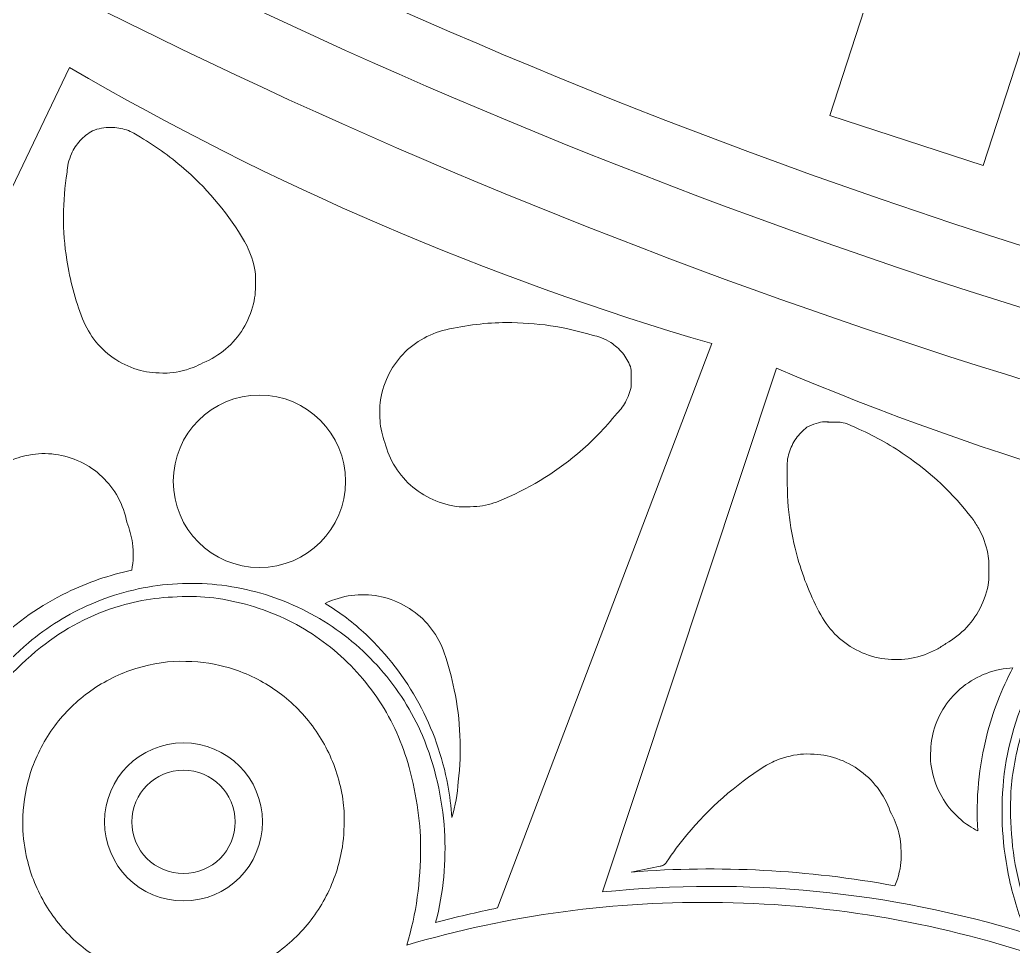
# Model space of a CAD drawing. Header units: millimetres. Extents: x -216 to 235, y -247 to 205.
# Drawn here: x -42.89 to -24.3, y -139.66 to -122.32 of the extents above; entities that cross this region are included whole.
import ezdxf

# ---------------------------------------------------------------- set-up
doc = ezdxf.new("R2010")
doc.units = ezdxf.units.MM
doc.header["$MEASUREMENT"] = 0
doc.layers.add('Camada 1', color=7, linetype='Continuous')

msp = doc.modelspace()

# ---------------------------------------------------------------- linework, layer by layer
at = {"layer": 'Camada 1', "color": 240, "lineweight": 18}
msp.add_open_spline([(40.386, -243.7514), (52.549, -242.0562), (64.5321, -239.369), (76.2543, -235.708), (76.2543, -235.708), (98.8911, -228.6351), (120.1427, -218.1082), (139.486, -204.3864), (139.486, -204.3864), (164.4969, -186.644), (185.4274, -164.233), (201.4217, -138.0695), (201.4217, -138.0695), (213.7717, -117.7741), (222.7947, -95.7966), (228.2686, -72.6782), (228.2686, -72.6782), (232.7664, -53.682), (234.7784, -34.2646), (234.2711, -14.7498), (234.2711, -14.7498), (233.6078, 8.9614), (229.2434, 32.277), (221.2854, 54.6227), (221.2854, 54.6227), (213.3274, 76.9685), (201.9717, 97.7943), (187.498, 116.5872), (187.498, 116.5872), (182.1139, 123.578), (176.3293, 130.2413), (170.1642, 136.5541), (170.1642, 136.5541), (153.5928, 153.4769), (134.5781, 167.599), (113.5883, 178.5727), (113.5883, 178.5727), (92.5985, 189.5464), (70.1505, 197.1015), (46.7969, 201.0519), (46.7969, 201.0519), (39.0919, 202.3552), (31.3295, 203.2562), (23.5308, 203.7524), (23.5308, 203.7524), (0.054, 205.2792), (-23.3725, 203.1146), (-46.1721, 197.3119), (-46.1721, 197.3119), (-57.2082, 194.503), (-67.9982, 190.8615), (-78.4793, 186.4083), (-78.4793, 186.4083), (-100.2525, 177.1917), (-120.3159, 164.6826), (-138.1754, 149.1888), (-138.1754, 149.1888), (-156.0349, 133.6951), (-171.2507, 115.5983), (-183.4483, 95.344), (-183.4483, 95.344), (-190.4371, 83.7389), (-196.3515, 71.5511), (-201.1434, 58.8799), (-201.1434, 58.8799), (-210.746, 33.3304), (-215.639, 6.4782), (-215.6655, -20.8162), (-215.6655, -20.8162), (-215.6885, -44.4186), (-212.0189, -67.7341), (-204.7472, -90.1884), (-204.7472, -90.1884), (-197.4754, -112.6427), (-186.7806, -133.683), (-172.926, -152.7913), (-172.926, -152.7913), (-167.4686, -160.3181), (-161.5547, -167.4917), (-155.2071, -174.2846)], degree=3, knots=[0, 0, 0, 0, 0.047619, 0.047619, 0.047619, 0.047619, 0.0952381, 0.0952381, 0.0952381, 0.0952381, 0.1428571, 0.1428571, 0.1428571, 0.1428571, 0.1904762, 0.1904762, 0.1904762, 0.1904762, 0.2380952, 0.2380952, 0.2380952, 0.2380952, 0.2857143, 0.2857143, 0.2857143, 0.2857143, 0.3333333, 0.3333333, 0.3333333, 0.3333333, 0.3809524, 0.3809524, 0.3809524, 0.3809524, 0.4285714, 0.4285714, 0.4285714, 0.4285714, 0.4761905, 0.4761905, 0.4761905, 0.4761905, 0.5238095, 0.5238095, 0.5238095, 0.5238095, 0.5714286, 0.5714286, 0.5714286, 0.5714286, 0.6190476, 0.6190476, 0.6190476, 0.6190476, 0.6666667, 0.6666667, 0.6666667, 0.6666667, 0.7142857, 0.7142857, 0.7142857, 0.7142857, 0.7619048, 0.7619048, 0.7619048, 0.7619048, 0.8095238, 0.8095238, 0.8095238, 0.8095238, 0.8571429, 0.8571429, 0.8571429, 0.8571429, 0.9047619, 0.9047619, 0.9047619, 0.9047619, 1, 1, 1, 1], dxfattribs=at)
at = {"layer": 'Camada 1', "color": 250, "lineweight": 18}
for points, knots in [([(169.4556, 135.5004), (152.9965, 152.348), (134.1044, 166.4135), (113.2447, 177.3504), (113.2447, 177.3504), (92.385, 188.2873), (70.0712, 195.8264), (46.8527, 199.782), (46.8527, 199.782), (39.1901, 201.0875), (31.4701, 201.9926), (23.7134, 202.4951), (23.7134, 202.4951), (0.3708, 204.0413), (-22.9262, 201.9169), (-45.6041, 196.1741), (-45.6041, 196.1741), (-56.5864, 193.3931), (-67.3248, 189.7829), (-77.7567, 185.3645), (-77.7567, 185.3645), (-99.4202, 176.2238), (-119.3871, 163.8067), (-137.1658, 148.419), (-137.1658, 148.419), (-154.9444, 133.0313), (-170.097, 115.0518), (-182.2504, 94.9233), (-182.2504, 94.9233), (-189.2131, 83.3915), (-195.1084, 71.2792), (-199.8881, 58.6848), (-199.8881, 58.6848), (-209.4979, 33.2044), (-214.3954, 6.4161), (-214.4225, -20.8161), (-214.4225, -20.8161), (-214.4225, -44.3152), (-210.6959, -67.68), (-203.3914, -90.0987), (-203.3914, -90.0987), (-196.087, -112.5174), (-185.3655, -133.5174), (-171.4908, -152.5816), (-171.4908, -152.5816), (-166.2338, -159.8049), (-160.555, -166.7015), (-154.4747, -173.2469), (-154.4747, -173.2469), (-138.5335, -190.4321), (-120.1002, -204.912), (-99.6287, -216.33), (-99.6287, -216.33), (-77.9909, -228.3986), (-54.6567, -236.727), (-30.2673, -241.0865), (-30.2673, -241.0865), (-7.2069, -245.2627), (16.2229, -245.78), (39.4452, -242.6257)], [0, 0, 0, 0, 0.0625, 0.0625, 0.0625, 0.0625, 0.125, 0.125, 0.125, 0.125, 0.1875, 0.1875, 0.1875, 0.1875, 0.25, 0.25, 0.25, 0.25, 0.3125, 0.3125, 0.3125, 0.3125, 0.375, 0.375, 0.375, 0.375, 0.4375, 0.4375, 0.4375, 0.4375, 0.5, 0.5, 0.5, 0.5, 0.5625, 0.5625, 0.5625, 0.5625, 0.625, 0.625, 0.625, 0.625, 0.6875, 0.6875, 0.6875, 0.6875, 0.75, 0.75, 0.75, 0.75, 0.8125, 0.8125, 0.8125, 0.8125, 0.875, 0.875, 0.875, 0.875, 1, 1, 1, 1]), ([(49.4541, -125.3955), (60.472, -121.1671), (70.6927, -115.2673), (79.8646, -107.8413), (79.8646, -107.8413), (85.689, -103.1255), (91.0136, -97.8519), (95.7851, -92.0731), (95.7851, -92.0731), (103.2848, -82.9623), (109.267, -72.7905), (113.5843, -61.8081), (113.5843, -61.8081), (117.9017, -50.8257), (120.4478, -39.3031), (121.1601, -27.5241), (121.1601, -27.5241), (121.4113, -23.3698), (121.4312, -19.208), (121.2199, -15.0515), (121.2199, -15.0515), (120.6032, -3.2663), (118.1505, 8.2773), (113.9221, 19.2951), (113.9221, 19.2951), (109.6938, 30.313), (103.794, 40.5337), (96.3679, 49.7056), (96.3679, 49.7056), (91.6522, 55.53), (86.3786, 60.8546), (80.5997, 65.626), (80.5997, 65.626), (71.489, 73.1258), (61.3171, 79.108), (50.3347, 83.4253), (50.3347, 83.4253), (39.3523, 87.7427), (27.8297, 90.2888), (16.0507, 91.0011), (16.0507, 91.0011), (11.8964, 91.2523), (7.7346, 91.2722), (3.5781, 91.0609), (3.5781, 91.0609), (-8.2141, 90.4406), (-19.7642, 87.9833), (-30.7876, 83.7494), (-30.7876, 83.7494), (-41.8111, 79.5155), (-52.0365, 73.6092), (-61.2121, 66.1761), (-61.2121, 66.1761), (-67.023, 61.4687), (-72.3364, 56.2061), (-77.0994, 50.4407), (-77.0994, 50.4407), (-84.5989, 41.3311), (-90.5811, 31.1604), (-94.8985, 20.1791), (-94.8985, 20.1791), (-100.0477, 7.0823), (-102.68, -6.7709), (-102.68, -20.8161), (-102.68, -20.8161), (-102.68, -32.611), (-100.8524, -44.2066), (-97.2225, -55.3999), (-97.2225, -55.3999), (-93.5926, -66.5932), (-88.2563, -77.0808), (-81.3451, -86.6046), (-81.3451, -86.6046), (-75.2319, -95.0287), (-68.0099, -102.5241), (-59.8186, -108.9461)], [0, 0, 0, 0, 0.05, 0.05, 0.05, 0.05, 0.1, 0.1, 0.1, 0.1, 0.15, 0.15, 0.15, 0.15, 0.2, 0.2, 0.2, 0.2, 0.25, 0.25, 0.25, 0.25, 0.3, 0.3, 0.3, 0.3, 0.35, 0.35, 0.35, 0.35, 0.4, 0.4, 0.4, 0.4, 0.45, 0.45, 0.45, 0.45, 0.5, 0.5, 0.5, 0.5, 0.55, 0.55, 0.55, 0.55, 0.6, 0.6, 0.6, 0.6, 0.65, 0.65, 0.65, 0.65, 0.7, 0.7, 0.7, 0.7, 0.75, 0.75, 0.75, 0.75, 0.8, 0.8, 0.8, 0.8, 0.85, 0.85, 0.85, 0.85, 0.9, 0.9, 0.9, 0.9, 1, 1, 1, 1]), ([(49.0477, -124.3667), (59.9537, -120.183), (70.0709, -114.3447), (79.1503, -106.9955), (79.1503, -106.9955), (84.9236, -102.3224), (90.2009, -97.0957), (94.9292, -91.3676), (94.9292, -91.3676), (102.3538, -82.3501), (108.2765, -72.2821), (112.5512, -61.4116), (112.5512, -61.4116), (116.8258, -50.5411), (119.3474, -39.1358), (120.0537, -27.4764), (120.0537, -27.4764), (120.3605, -22.4129), (120.3202, -17.3403), (119.9331, -12.2824), (119.9331, -12.2824), (119.0259, -0.6353), (116.3078, 10.7267), (111.8458, 21.5235), (111.8458, 21.5235), (107.3837, 32.3203), (101.2876, 42.2862), (93.7076, 51.1758), (93.7076, 51.1758), (89.5053, 56.1041), (84.8891, 60.6472), (79.8942, 64.7702), (79.8942, 64.7702), (70.8767, 72.1949), (60.8088, 78.1174), (49.9383, 82.3922), (49.9383, 82.3922), (39.0678, 86.6669), (27.6624, 89.1884), (16.003, 89.8947), (16.003, 89.8947), (10.9396, 90.2015), (5.867, 90.1612), (0.809, 89.7741), (0.809, 89.7741), (-10.8488, 88.8613), (-22.2204, 86.1361), (-33.0257, 81.6654), (-33.0257, 81.6654), (-43.831, 77.1948), (-53.8039, 71.0889), (-62.6989, 63.4981), (-62.6989, 63.4981), (-67.6074, 59.3092), (-72.1336, 54.71), (-76.2435, 49.7352), (-76.2435, 49.7352), (-83.6688, 40.7158), (-89.5917, 30.6458), (-93.8664, 19.7733), (-93.8664, 19.7733), (-98.9646, 6.8061), (-101.5708, -6.91), (-101.5708, -20.8161), (-101.5708, -20.8161), (-101.5708, -32.4943), (-99.7614, -43.975), (-96.1674, -55.0575), (-96.1674, -55.0575), (-92.5734, -66.14), (-87.29, -76.5238), (-80.4472, -85.9532), (-80.4472, -85.9532), (-74.3945, -94.294), (-67.244, -101.7152), (-59.1338, -108.0735)], [0, 0, 0, 0, 0.05, 0.05, 0.05, 0.05, 0.1, 0.1, 0.1, 0.1, 0.15, 0.15, 0.15, 0.15, 0.2, 0.2, 0.2, 0.2, 0.25, 0.25, 0.25, 0.25, 0.3, 0.3, 0.3, 0.3, 0.35, 0.35, 0.35, 0.35, 0.4, 0.4, 0.4, 0.4, 0.45, 0.45, 0.45, 0.45, 0.5, 0.5, 0.5, 0.5, 0.55, 0.55, 0.55, 0.55, 0.6, 0.6, 0.6, 0.6, 0.65, 0.65, 0.65, 0.65, 0.7, 0.7, 0.7, 0.7, 0.75, 0.75, 0.75, 0.75, 0.8, 0.8, 0.8, 0.8, 0.85, 0.85, 0.85, 0.85, 0.9, 0.9, 0.9, 0.9, 1, 1, 1, 1]), ([(-53.7581, -114.8906), (-43.9247, -121.5042), (-33.1778, -126.4982), (-21.7821, -129.7495), (-21.7821, -129.7495), (-17.9227, -130.8506), (-14.0101, -131.7442), (-10.0553, -132.4277), (-10.0553, -132.4277), (-10.4894, -132.4277), (-11.0472, -132.5429), (-11.5174, -132.7152), (-11.5174, -132.7152), (-11.9877, -132.8874), (-12.4252, -133.1312), (-12.8192, -133.4404), (-12.8192, -133.4404), (-13.2373, -133.7685), (-13.5952, -134.1614), (-13.883, -134.6082), (-13.883, -134.6082), (-14.5478, -135.6735), (-15.0296, -136.833), (-15.3155, -138.0557), (-15.3155, -138.0557), (-15.6941, -139.6741), (-15.8676, -141.2601), (-15.8676, -142.9878), (-15.8676, -142.9878), (-15.9255, -141.2546), (-16.145, -139.5343), (-16.5242, -137.8421), (-16.5242, -137.8421), (-16.7898, -136.6986), (-17.232, -135.6112), (-17.8399, -134.607), (-17.8399, -134.607), (-18.0369, -134.252), (-18.2871, -133.9323), (-18.5842, -133.6556), (-18.5842, -133.6556), (-18.8659, -133.3932), (-19.1836, -133.1756), (-19.53, -133.0075), (-19.53, -133.0075), (-19.7998, -132.8758), (-20.0869, -132.788), (-20.3842, -132.7462), (-20.3842, -132.7462), (-20.6815, -132.7044), (-20.9817, -132.7096), (-21.2773, -132.7616), (-21.2773, -132.7616), (-21.573, -132.8138), (-21.8569, -132.9115), (-22.122, -133.0524), (-22.122, -133.0524), (-22.2659, -133.1289), (-22.4027, -133.2173), (-22.5314, -133.3172), (-22.5314, -133.3172), (-22.927, -133.6328), (-23.2683, -134.0064), (-23.547, -134.4288), (-23.547, -134.4288), (-23.8257, -134.8513), (-24.0348, -135.3121), (-24.1693, -135.7999), (-24.1693, -135.7999), (-24.2669, -136.1539), (-24.3384, -136.586), (-24.3384, -136.8834), (-24.3384, -136.8834), (-24.3633, -137.4947), (-24.2922, -138.1022), (-24.127, -138.6912), (-24.127, -138.6912), (-24.0068, -139.1197), (-23.8384, -139.5316), (-23.6241, -139.9216), (-23.6241, -139.9216), (-25.5958, -139.2435), (-27.6493, -138.8822), (-29.734, -138.8466), (-29.734, -138.8466), (-31.7383, -138.8124), (-33.7249, -139.0802), (-35.6486, -139.6439), (-35.6486, -139.6439), (-35.4656, -139.0447), (-35.3898, -138.4746), (-35.3898, -137.7978), (-35.3898, -137.7978), (-35.3898, -137.307), (-35.48, -136.7368), (-35.6303, -136.2248), (-35.6303, -136.2248), (-35.7589, -135.7877), (-35.9543, -135.3761), (-36.2117, -135.0001), (-36.2117, -135.0001), (-36.469, -134.6242), (-36.7821, -134.2931), (-37.143, -134.0151), (-37.143, -134.0151), (-37.504, -133.737), (-37.904, -133.5189), (-38.3332, -133.366), (-38.3332, -133.366), (-38.7624, -133.2131), (-39.2575, -133.1165), (-39.6656, -133.1165), (-39.6656, -133.1165), (-40.1817, -133.1165), (-40.5729, -133.1624), (-41.01, -133.291), (-41.01, -133.291), (-41.5567, -133.4518), (-42.0616, -133.7161), (-42.5054, -134.0736), (-42.5054, -134.0736), (-42.9959, -134.4687), (-43.4185, -134.9358), (-43.7629, -135.4632), (-43.7629, -135.4632), (-44.1353, -136.0335), (-44.4059, -136.6584), (-44.5672, -137.3202), (-44.5672, -137.3202), (-56.8094, -131.6614), (-68.0157, -124.1573), (-77.9102, -114.9924), (-77.9102, -114.9924), (-87.8046, -105.8276), (-96.1435, -95.2278), (-102.7216, -83.4539), (-102.7216, -83.4539), (-107.5592, -74.7952), (-111.3646, -65.6358), (-114.0868, -56.0982), (-114.0868, -56.0982), (-115.2081, -52.1698), (-116.1397, -48.1922), (-116.8797, -44.1745), (-116.8797, -44.1745), (-116.1713, -44.8078), (-115.3724, -45.3225), (-114.5029, -45.7059), (-114.5029, -45.7059), (-113.6334, -46.0893), (-112.7146, -46.3319), (-111.7692, -46.4279), (-111.7692, -46.4279), (-110.8237, -46.5238), (-109.8749, -46.4707), (-108.9462, -46.2697), (-108.9462, -46.2697), (-108.0173, -46.0688), (-107.1314, -45.7251), (-106.3101, -45.247), (-106.3101, -45.247), (-105.4889, -44.7689), (-104.7525, -44.1682), (-104.1192, -43.4597), (-104.1192, -43.4597), (-103.4859, -42.7512), (-102.9712, -41.9524), (-102.5878, -41.0829), (-102.5878, -41.0829), (-102.4658, -40.8062), (-102.3578, -40.5238), (-102.2642, -40.2364), (-102.2642, -40.2364), (-100.2211, -51.972), (-96.3672, -63.2436), (-90.7976, -73.7735), (-90.7976, -73.7735), (-85.2279, -84.3035), (-78.0796, -93.8325), (-69.5287, -102.1259), (-69.5287, -102.1259), (-64.6609, -106.8471), (-59.3899, -111.1134), (-53.7581, -114.8906)], [0, 0, 0, 0, 0.0212766, 0.0212766, 0.0212766, 0.0212766, 0.0425532, 0.0425532, 0.0425532, 0.0425532, 0.0638298, 0.0638298, 0.0638298, 0.0638298, 0.0851064, 0.0851064, 0.0851064, 0.0851064, 0.106383, 0.106383, 0.106383, 0.106383, 0.1276596, 0.1276596, 0.1276596, 0.1276596, 0.1489362, 0.1489362, 0.1489362, 0.1489362, 0.1702128, 0.1702128, 0.1702128, 0.1702128, 0.1914894, 0.1914894, 0.1914894, 0.1914894, 0.212766, 0.212766, 0.212766, 0.212766, 0.2340426, 0.2340426, 0.2340426, 0.2340426, 0.2553191, 0.2553191, 0.2553191, 0.2553191, 0.2765957, 0.2765957, 0.2765957, 0.2765957, 0.2978723, 0.2978723, 0.2978723, 0.2978723, 0.3191489, 0.3191489, 0.3191489, 0.3191489, 0.3404255, 0.3404255, 0.3404255, 0.3404255, 0.3617021, 0.3617021, 0.3617021, 0.3617021, 0.3829787, 0.3829787, 0.3829787, 0.3829787, 0.4042553, 0.4042553, 0.4042553, 0.4042553, 0.4255319, 0.4255319, 0.4255319, 0.4255319, 0.4468085, 0.4468085, 0.4468085, 0.4468085, 0.4680851, 0.4680851, 0.4680851, 0.4680851, 0.4893617, 0.4893617, 0.4893617, 0.4893617, 0.5106383, 0.5106383, 0.5106383, 0.5106383, 0.5319149, 0.5319149, 0.5319149, 0.5319149, 0.5531915, 0.5531915, 0.5531915, 0.5531915, 0.5744681, 0.5744681, 0.5744681, 0.5744681, 0.5957447, 0.5957447, 0.5957447, 0.5957447, 0.6170213, 0.6170213, 0.6170213, 0.6170213, 0.6382979, 0.6382979, 0.6382979, 0.6382979, 0.6595745, 0.6595745, 0.6595745, 0.6595745, 0.6808511, 0.6808511, 0.6808511, 0.6808511, 0.7021277, 0.7021277, 0.7021277, 0.7021277, 0.7234043, 0.7234043, 0.7234043, 0.7234043, 0.7446809, 0.7446809, 0.7446809, 0.7446809, 0.7659574, 0.7659574, 0.7659574, 0.7659574, 0.787234, 0.787234, 0.787234, 0.787234, 0.8085106, 0.8085106, 0.8085106, 0.8085106, 0.8297872, 0.8297872, 0.8297872, 0.8297872, 0.8510638, 0.8510638, 0.8510638, 0.8510638, 0.8723404, 0.8723404, 0.8723404, 0.8723404, 0.893617, 0.893617, 0.893617, 0.893617, 0.9148936, 0.9148936, 0.9148936, 0.9148936, 0.9361702, 0.9361702, 0.9361702, 0.9361702, 0.9574468, 0.9574468, 0.9574468, 0.9574468, 1, 1, 1, 1]), ([(-59.1338, -108.0735), (-49.9361, -115.2808), (-39.7241, -120.9605), (-28.7494, -124.9727), (-28.7494, -124.9727), (-14.6937, -130.1114), (0.1041, -132.3455), (15.0504, -131.5855), (15.0504, -131.5855), (26.7155, -130.9767), (38.1417, -128.5505), (49.0477, -124.3667)], [0, 0, 0, 0, 0.25, 0.25, 0.25, 0.25, 0.5, 0.5, 0.5, 0.5, 1, 1, 1, 1]), ([(-59.8186, -108.9461), (-50.5289, -116.2254), (-40.2148, -121.9619), (-29.1303, -126.0143), (-29.1303, -126.0143), (-14.934, -131.2043), (0.0117, -133.4608), (15.1075, -132.6932), (15.1075, -132.6932), (26.8927, -132.0765), (38.4363, -129.6238), (49.4541, -125.3955)], [0, 0, 0, 0, 0.25, 0.25, 0.25, 0.25, 0.5, 0.5, 0.5, 0.5, 1, 1, 1, 1]), ([(-27.7301, -124.1098), (-27.7301, -124.1098), (-24.8548, -125.044), (-24.8548, -125.044), (-24.8548, -125.044), (-24.8548, -125.044), (-20.4027, -111.3419), (-20.4027, -111.3419), (-20.4027, -111.3419), (-20.4027, -111.3419), (-23.278, -110.4077), (-23.278, -110.4077), (-23.278, -110.4077), (-23.278, -110.4077), (-27.7301, -124.1098), (-27.7301, -124.1098)], [0, 0, 0, 0, 0.2, 0.2, 0.2, 0.2, 0.4, 0.4, 0.4, 0.4, 0.6, 0.6, 0.6, 0.6, 1, 1, 1, 1]), ([(-38.6859, -126.4681), (-38.9773, -125.9708), (-39.343, -125.5252), (-39.7739, -125.1423), (-39.7739, -125.1423), (-40.04, -124.9059), (-40.3279, -124.6963), (-40.6347, -124.5157), (-40.6347, -124.5157), (-40.7142, -124.457), (-40.802, -124.4114), (-40.8958, -124.3801), (-40.8958, -124.3801), (-40.9896, -124.3489), (-41.0902, -124.3319), (-41.186, -124.3319), (-41.186, -124.3319), (-41.3088, -124.3319), (-41.4232, -124.3526), (-41.5346, -124.396), (-41.5346, -124.396), (-41.6205, -124.445), (-41.6977, -124.5068), (-41.7643, -124.5799), (-41.7643, -124.5799), (-41.8308, -124.6531), (-41.8851, -124.7357), (-41.9259, -124.8258), (-41.9259, -124.8258), (-41.9751, -124.9347), (-42.0083, -125.0668), (-42.0083, -125.1705), (-42.0083, -125.1705), (-42.0965, -125.7166), (-42.0982, -126.2697), (-42.0134, -126.8164), (-42.0134, -126.8164), (-41.955, -127.1921), (-41.8565, -127.5594), (-41.7188, -127.9138), (-41.7188, -127.9138), (-41.6579, -128.0707), (-41.5731, -128.2161), (-41.4667, -128.3465), (-41.4667, -128.3465), (-41.3603, -128.4768), (-41.2348, -128.589), (-41.0933, -128.6801), (-41.0933, -128.6801), (-40.9518, -128.7712), (-40.7978, -128.839), (-40.6351, -128.8819), (-40.6351, -128.8819), (-40.4724, -128.9249), (-40.3572, -128.9323), (-40.1369, -128.9323), (-40.1369, -128.9323), (-40.0004, -128.9323), (-39.8044, -128.8872), (-39.6475, -128.8263), (-39.6475, -128.8263), (-39.5844, -128.8018), (-39.523, -128.7733), (-39.4635, -128.741), (-39.4635, -128.741), (-39.308, -128.6767), (-39.1644, -128.5888), (-39.0365, -128.4796), (-39.0365, -128.4796), (-38.9084, -128.3703), (-38.7991, -128.2424), (-38.7111, -128.0989)], [0, 0, 0, 0, 0.0526316, 0.0526316, 0.0526316, 0.0526316, 0.1052632, 0.1052632, 0.1052632, 0.1052632, 0.1578947, 0.1578947, 0.1578947, 0.1578947, 0.2105263, 0.2105263, 0.2105263, 0.2105263, 0.2631579, 0.2631579, 0.2631579, 0.2631579, 0.3157895, 0.3157895, 0.3157895, 0.3157895, 0.3684211, 0.3684211, 0.3684211, 0.3684211, 0.4210526, 0.4210526, 0.4210526, 0.4210526, 0.4736842, 0.4736842, 0.4736842, 0.4736842, 0.5263158, 0.5263158, 0.5263158, 0.5263158, 0.5789474, 0.5789474, 0.5789474, 0.5789474, 0.6315789, 0.6315789, 0.6315789, 0.6315789, 0.6842105, 0.6842105, 0.6842105, 0.6842105, 0.7368421, 0.7368421, 0.7368421, 0.7368421, 0.7894737, 0.7894737, 0.7894737, 0.7894737, 0.8421053, 0.8421053, 0.8421053, 0.8421053, 0.8947368, 0.8947368, 0.8947368, 0.8947368, 1, 1, 1, 1]), ([(-38.7111, -128.0989), (-38.6231, -127.9555), (-38.5587, -127.8), (-38.5193, -127.6364), (-38.5193, -127.6364), (-38.48, -127.4728), (-38.4798, -127.3878), (-38.4798, -127.1372), (-38.4798, -127.1372), (-38.4798, -127.0099), (-38.5322, -126.8058), (-38.5966, -126.6503), (-38.5966, -126.6503), (-38.6225, -126.5877), (-38.6523, -126.5269), (-38.6859, -126.4681)], [0, 0, 0, 0, 0.2, 0.2, 0.2, 0.2, 0.4, 0.4, 0.4, 0.4, 0.6, 0.6, 0.6, 0.6, 1, 1, 1, 1]), ([(-33.922, -131.3297), (-33.3878, -131.1129), (-32.8942, -130.8153), (-32.4532, -130.4441), (-32.4532, -130.4441), (-32.1808, -130.2148), (-31.932, -129.9602), (-31.709, -129.6826), (-31.709, -129.6826), (-31.6395, -129.6124), (-31.5817, -129.5321), (-31.5372, -129.4438), (-31.5372, -129.4438), (-31.4928, -129.3555), (-31.4476, -129.2246), (-31.4476, -129.1635), (-31.4476, -129.1635), (-31.4476, -128.9087), (-31.434, -128.9259), (-31.4608, -128.8094), (-31.4608, -128.8094), (-31.4969, -128.7173), (-31.547, -128.632), (-31.6097, -128.5556), (-31.6097, -128.5556), (-31.6725, -128.4792), (-31.7464, -128.4135), (-31.8297, -128.3603), (-31.8297, -128.3603), (-31.9305, -128.2958), (-32.0855, -128.229), (-32.159, -128.229), (-32.159, -128.229), (-32.6866, -128.063), (-33.2113, -127.9867), (-33.7869, -127.9867), (-33.7869, -127.9867), (-34.1466, -127.9867), (-34.5448, -128.0349), (-34.9153, -128.12), (-34.9153, -128.12), (-35.0794, -128.1577), (-35.2355, -128.2206), (-35.3798, -128.3071), (-35.3798, -128.3071), (-35.5242, -128.3936), (-35.6532, -128.5016), (-35.7638, -128.6285), (-35.7638, -128.6285), (-35.8743, -128.7554), (-35.9637, -128.898), (-36.0296, -129.0528), (-36.0296, -129.0528), (-36.0955, -129.2077), (-36.1513, -129.4151), (-36.1513, -129.5385), (-36.1513, -129.5385), (-36.1513, -129.8063), (-36.1545, -129.8741), (-36.1169, -130.0381), (-36.1169, -130.0381), (-36.1017, -130.1041), (-36.0824, -130.169), (-36.0591, -130.2325), (-36.0591, -130.2325), (-36.0178, -130.3957), (-35.9515, -130.5504), (-35.8618, -130.6928), (-35.8618, -130.6928), (-35.7722, -130.8352), (-35.6614, -130.9618), (-35.5321, -131.0696)], [0, 0, 0, 0, 0.0526316, 0.0526316, 0.0526316, 0.0526316, 0.1052632, 0.1052632, 0.1052632, 0.1052632, 0.1578947, 0.1578947, 0.1578947, 0.1578947, 0.2105263, 0.2105263, 0.2105263, 0.2105263, 0.2631579, 0.2631579, 0.2631579, 0.2631579, 0.3157895, 0.3157895, 0.3157895, 0.3157895, 0.3684211, 0.3684211, 0.3684211, 0.3684211, 0.4210526, 0.4210526, 0.4210526, 0.4210526, 0.4736842, 0.4736842, 0.4736842, 0.4736842, 0.5263158, 0.5263158, 0.5263158, 0.5263158, 0.5789474, 0.5789474, 0.5789474, 0.5789474, 0.6315789, 0.6315789, 0.6315789, 0.6315789, 0.6842105, 0.6842105, 0.6842105, 0.6842105, 0.7368421, 0.7368421, 0.7368421, 0.7368421, 0.7894737, 0.7894737, 0.7894737, 0.7894737, 0.8421053, 0.8421053, 0.8421053, 0.8421053, 0.8947368, 0.8947368, 0.8947368, 0.8947368, 1, 1, 1, 1]), ([(-38.4062, -129.3451), (-37.5149, -129.3451), (-36.7923, -130.0676), (-36.7923, -130.959), (-36.7923, -130.959), (-36.7923, -131.8503), (-37.5149, -132.5729), (-38.4062, -132.5729), (-38.4062, -132.5729), (-39.2976, -132.5729), (-40.0201, -131.8503), (-40.0201, -130.959), (-40.0201, -130.959), (-40.0201, -130.0676), (-39.2976, -129.3451), (-38.4062, -129.3451)], [0, 0, 0, 0, 0.2, 0.2, 0.2, 0.2, 0.4, 0.4, 0.4, 0.4, 0.6, 0.6, 0.6, 0.6, 1, 1, 1, 1]), ([(-25.5555, -133.9985), (-25.4098, -133.9176), (-25.2786, -133.8148), (-25.165, -133.6928), (-25.165, -133.6928), (-25.0514, -133.5708), (-24.9583, -133.4325), (-24.888, -133.2814), (-24.888, -133.2814), (-24.8177, -133.1302), (-24.7517, -132.9159), (-24.7517, -132.8045), (-24.7517, -132.8045), (-24.7517, -132.4635), (-24.7375, -132.4724), (-24.7695, -132.3088), (-24.7695, -132.3088), (-24.8015, -132.1452), (-24.8586, -131.9886), (-24.9395, -131.8429), (-24.9395, -131.8429), (-24.9777, -131.7742), (-25.021, -131.7084), (-25.0689, -131.6461), (-25.0689, -131.6461), (-25.4204, -131.1892), (-25.839, -130.793), (-26.3145, -130.4671), (-26.3145, -130.4671), (-26.6082, -130.2658), (-26.92, -130.094), (-27.2471, -129.9533), (-27.2471, -129.9533), (-27.336, -129.905), (-27.4728, -129.8527), (-27.5308, -129.8527), (-27.5308, -129.8527), (-27.9866, -129.8527), (-27.6068, -129.8446), (-27.8316, -129.8446), (-27.8316, -129.8446), (-27.9094, -129.8446), (-28.0538, -129.8941), (-28.1549, -129.9473), (-28.1549, -129.9473), (-28.234, -130.0067), (-28.3028, -130.0777), (-28.3597, -130.1586), (-28.3597, -130.1586), (-28.4166, -130.2395), (-28.4601, -130.3283), (-28.4892, -130.4228), (-28.4892, -130.4228), (-28.5244, -130.537), (-28.5278, -130.6094), (-28.5278, -130.7751), (-28.5278, -130.7751), (-28.5278, -131.4215), (-28.4792, -131.8769), (-28.3265, -132.4086), (-28.3265, -132.4086), (-28.2216, -132.774), (-28.0777, -133.1261), (-27.8967, -133.4605), (-27.8967, -133.4605), (-27.8166, -133.6085), (-27.7143, -133.7421), (-27.5924, -133.8582), (-27.5924, -133.8582), (-27.4705, -133.9741), (-27.3319, -134.0696), (-27.1801, -134.1423), (-27.1801, -134.1423), (-27.0283, -134.215), (-26.867, -134.263), (-26.7002, -134.2852), (-26.7002, -134.2852), (-26.5334, -134.3073), (-26.3651, -134.3031), (-26.1997, -134.2727), (-26.1997, -134.2727), (-26.0341, -134.2423), (-25.8754, -134.1863), (-25.7274, -134.1062), (-25.7274, -134.1062), (-25.6679, -134.0739), (-25.6105, -134.038), (-25.5555, -133.9985)], [0, 0, 0, 0, 0.0434783, 0.0434783, 0.0434783, 0.0434783, 0.0869565, 0.0869565, 0.0869565, 0.0869565, 0.1304348, 0.1304348, 0.1304348, 0.1304348, 0.173913, 0.173913, 0.173913, 0.173913, 0.2173913, 0.2173913, 0.2173913, 0.2173913, 0.2608696, 0.2608696, 0.2608696, 0.2608696, 0.3043478, 0.3043478, 0.3043478, 0.3043478, 0.3478261, 0.3478261, 0.3478261, 0.3478261, 0.3913043, 0.3913043, 0.3913043, 0.3913043, 0.4347826, 0.4347826, 0.4347826, 0.4347826, 0.4782609, 0.4782609, 0.4782609, 0.4782609, 0.5217391, 0.5217391, 0.5217391, 0.5217391, 0.5652174, 0.5652174, 0.5652174, 0.5652174, 0.6086957, 0.6086957, 0.6086957, 0.6086957, 0.6521739, 0.6521739, 0.6521739, 0.6521739, 0.6956522, 0.6956522, 0.6956522, 0.6956522, 0.7391304, 0.7391304, 0.7391304, 0.7391304, 0.7826087, 0.7826087, 0.7826087, 0.7826087, 0.826087, 0.826087, 0.826087, 0.826087, 0.8695652, 0.8695652, 0.8695652, 0.8695652, 0.9130435, 0.9130435, 0.9130435, 0.9130435, 1, 1, 1, 1]), ([(-45.1423, -133.6245), (-44.5703, -133.854), (-43.9515, -133.9771), (-43.3492, -133.9771), (-43.3492, -133.9771), (-42.9531, -133.5953), (-42.5023, -133.2801), (-42.0076, -133.0394), (-42.0076, -133.0394), (-41.622, -132.8517), (-41.2163, -132.7126), (-40.7967, -132.6242), (-40.7967, -132.6242), (-40.7662, -132.4573), (-40.7621, -132.2876), (-40.7847, -132.1195), (-40.7847, -132.1195), (-40.8027, -131.9847), (-40.8376, -131.8533), (-40.8887, -131.7273), (-40.8887, -131.7273), (-40.919, -131.5645), (-40.9743, -131.4085), (-41.0534, -131.263), (-41.0534, -131.263), (-41.1325, -131.1176), (-41.2334, -130.9863), (-41.3536, -130.8724), (-41.3536, -130.8724), (-41.4738, -130.7585), (-41.6103, -130.6648), (-41.7598, -130.5936), (-41.7598, -130.5936), (-41.9092, -130.5224), (-42.068, -130.4755), (-42.2322, -130.454), (-42.2322, -130.454), (-42.3964, -130.4325), (-42.5619, -130.4369), (-42.7246, -130.4672), (-42.7246, -130.4672), (-42.8595, -130.4923), (-42.99, -130.5347), (-43.1139, -130.5937), (-43.1139, -130.5937), (-43.7581, -130.9188), (-44.3436, -131.3408), (-44.8559, -131.8491), (-44.8559, -131.8491), (-45.0569, -132.0486), (-45.2452, -132.2601), (-45.4201, -132.4829), (-45.4201, -132.4829), (-45.4822, -132.562), (-45.5312, -132.6499), (-45.5658, -132.7443), (-45.5658, -132.7443), (-45.6004, -132.8387), (-45.6236, -132.9507), (-45.6236, -133.0379), (-45.6236, -133.0379), (-45.6236, -133.1118), (-45.617, -135.3602), (-45.617, -133.1907), (-45.617, -133.1907), (-45.5791, -133.2711), (-45.5292, -133.3446), (-45.4684, -133.4093), (-45.4684, -133.4093), (-45.4076, -133.4741), (-45.3374, -133.5285), (-45.2595, -133.5713)], [0, 0, 0, 0, 0.0526316, 0.0526316, 0.0526316, 0.0526316, 0.1052632, 0.1052632, 0.1052632, 0.1052632, 0.1578947, 0.1578947, 0.1578947, 0.1578947, 0.2105263, 0.2105263, 0.2105263, 0.2105263, 0.2631579, 0.2631579, 0.2631579, 0.2631579, 0.3157895, 0.3157895, 0.3157895, 0.3157895, 0.3684211, 0.3684211, 0.3684211, 0.3684211, 0.4210526, 0.4210526, 0.4210526, 0.4210526, 0.4736842, 0.4736842, 0.4736842, 0.4736842, 0.5263158, 0.5263158, 0.5263158, 0.5263158, 0.5789474, 0.5789474, 0.5789474, 0.5789474, 0.6315789, 0.6315789, 0.6315789, 0.6315789, 0.6842105, 0.6842105, 0.6842105, 0.6842105, 0.7368421, 0.7368421, 0.7368421, 0.7368421, 0.7894737, 0.7894737, 0.7894737, 0.7894737, 0.8421053, 0.8421053, 0.8421053, 0.8421053, 0.8947368, 0.8947368, 0.8947368, 0.8947368, 1, 1, 1, 1]), ([(-35.5321, -131.0696), (-35.4028, -131.1773), (-35.2583, -131.2635), (-35.102, -131.3261), (-35.102, -131.3261), (-34.9458, -131.3886), (-34.7458, -131.437), (-34.6138, -131.437), (-34.6138, -131.437), (-34.3804, -131.437), (-34.2783, -131.433), (-34.1151, -131.3917), (-34.1151, -131.3917), (-34.0495, -131.3752), (-33.985, -131.3544), (-33.922, -131.3297)], [0, 0, 0, 0, 0.2, 0.2, 0.2, 0.2, 0.4, 0.4, 0.4, 0.4, 0.6, 0.6, 0.6, 0.6, 1, 1, 1, 1]), ([(-20.712, -132.4752), (-21.0373, -132.4752), (-21.4053, -132.5422), (-21.7356, -132.656), (-21.7356, -132.656), (-22.0658, -132.7699), (-22.3742, -132.934), (-22.6531, -133.1443), (-22.6531, -133.1443), (-22.7558, -133.2217), (-22.8538, -133.305), (-22.9468, -133.3938), (-22.9468, -133.3938), (-23.332, -133.767), (-23.654, -134.1958), (-23.9049, -134.6698), (-23.9049, -134.6698), (-24.2168, -135.2588), (-24.4088, -135.897), (-24.4737, -136.5603), (-24.4737, -136.5603), (-24.5347, -137.1847), (-24.4973, -137.8111), (-24.3624, -138.4238), (-24.3624, -138.4238), (-24.2869, -138.7665), (-24.1816, -139.1012), (-24.0472, -139.4253), (-24.0472, -139.4253), (-26.6226, -138.6377), (-29.303, -138.3758), (-31.9821, -138.6499)], [0, 0, 0, 0, 0.1111111, 0.1111111, 0.1111111, 0.1111111, 0.2222222, 0.2222222, 0.2222222, 0.2222222, 0.3333333, 0.3333333, 0.3333333, 0.3333333, 0.4444444, 0.4444444, 0.4444444, 0.4444444, 0.5555556, 0.5555556, 0.5555556, 0.5555556, 0.6666667, 0.6666667, 0.6666667, 0.6666667, 0.7777778, 0.7777778, 0.7777778, 0.7777778, 1, 1, 1, 1]), ([(-36.1433, -134.4739), (-36.4711, -134.1011), (-36.8532, -133.7843), (-37.2801, -133.5312), (-37.2801, -133.5312), (-37.7071, -133.278), (-38.1683, -133.0947), (-38.6526, -132.9859), (-38.6526, -132.9859), (-39.1369, -132.877), (-39.6322, -132.8453), (-40.1264, -132.8914), (-40.1264, -132.8914), (-40.6206, -132.9375), (-41.1016, -133.0604), (-41.5573, -133.257), (-41.5573, -133.257), (-41.9835, -133.4409), (-42.3782, -133.6851), (-42.7328, -133.9846), (-42.7328, -133.9846), (-43.1858, -134.367), (-43.5732, -134.8156), (-43.8855, -135.3195), (-43.8855, -135.3195), (-44.9208, -134.7848), (-45.944, -134.2275), (-46.9546, -133.6478)], [0, 0, 0, 0, 0.125, 0.125, 0.125, 0.125, 0.25, 0.25, 0.25, 0.25, 0.375, 0.375, 0.375, 0.375, 0.5, 0.5, 0.5, 0.5, 0.625, 0.625, 0.625, 0.625, 0.75, 0.75, 0.75, 0.75, 1, 1, 1, 1]), ([(-34.8797, -136.6472), (-34.8423, -136.8486), (-34.8168, -137.052), (-34.8035, -137.2564), (-34.8035, -137.2564), (-34.7389, -137.0376), (-34.6985, -136.8131), (-34.6829, -136.5855), (-34.6829, -136.5855), (-34.6173, -136.0098), (-34.6426, -135.4309), (-34.7581, -134.863), (-34.7581, -134.863), (-34.8057, -134.6288), (-34.8685, -134.3981), (-34.9462, -134.1719), (-34.9462, -134.1719), (-35.0012, -134.0116), (-35.0807, -133.8618), (-35.1826, -133.7264), (-35.1826, -133.7264), (-35.2845, -133.5909), (-35.4064, -133.473), (-35.5452, -133.3756), (-35.5452, -133.3756), (-35.684, -133.2783), (-35.8363, -133.2038), (-35.9984, -133.1541), (-35.9984, -133.1541), (-36.1605, -133.1044), (-36.3157, -133.0835), (-36.4979, -133.0835), (-36.4979, -133.0835), (-36.6565, -133.0835), (-36.8344, -133.1156), (-36.9948, -133.1706), (-36.9948, -133.1706), (-37.0574, -133.1921), (-37.1187, -133.2175), (-37.1783, -133.2466), (-37.1783, -133.2466), (-36.9018, -133.412), (-36.6452, -133.6067), (-36.4114, -133.8284), (-36.4114, -133.8284), (-36.0153, -134.204), (-35.6829, -134.6369), (-35.4223, -135.1165), (-35.4223, -135.1165), (-35.1617, -135.5961), (-34.9793, -136.1105), (-34.8797, -136.6472)], [0, 0, 0, 0, 0.0714286, 0.0714286, 0.0714286, 0.0714286, 0.1428571, 0.1428571, 0.1428571, 0.1428571, 0.2142857, 0.2142857, 0.2142857, 0.2142857, 0.2857143, 0.2857143, 0.2857143, 0.2857143, 0.3571429, 0.3571429, 0.3571429, 0.3571429, 0.4285714, 0.4285714, 0.4285714, 0.4285714, 0.5, 0.5, 0.5, 0.5, 0.5714286, 0.5714286, 0.5714286, 0.5714286, 0.6428571, 0.6428571, 0.6428571, 0.6428571, 0.7142857, 0.7142857, 0.7142857, 0.7142857, 0.7857143, 0.7857143, 0.7857143, 0.7857143, 0.8571429, 0.8571429, 0.8571429, 0.8571429, 1, 1, 1, 1]), ([(-41.0527, -140.0903), (-40.7636, -140.219), (-40.4578, -140.301), (-40.143, -140.3341), (-40.143, -140.3341), (-39.9076, -140.3589), (-39.6709, -140.3559), (-39.4361, -140.325), (-39.4361, -140.325), (-39.1221, -140.2837), (-38.8185, -140.1937), (-38.5327, -140.0573), (-38.5327, -140.0573), (-38.2469, -139.921), (-37.9859, -139.7416), (-37.7562, -139.5236), (-37.7562, -139.5236), (-37.5265, -139.3055), (-37.3337, -139.0543), (-37.1826, -138.776), (-37.1826, -138.776), (-37.0316, -138.4976), (-36.9259, -138.1991), (-36.8682, -137.8877), (-36.8682, -137.8877), (-36.8252, -137.6557), (-36.8218, -137.517), (-36.8218, -137.1846), (-36.8218, -137.1846), (-36.8218, -136.9235), (-36.9035, -136.5588), (-37.0166, -136.2632), (-37.0166, -136.2632), (-37.1298, -135.9676), (-37.2878, -135.6933), (-37.4867, -135.4471), (-37.4867, -135.4471), (-37.6856, -135.2009), (-37.9207, -134.9889), (-38.1859, -134.8163), (-38.1859, -134.8163), (-38.4512, -134.6436), (-38.7402, -134.5146), (-39.0459, -134.4323), (-39.0459, -134.4323), (-39.3265, -134.3568), (-39.5762, -134.33), (-39.9056, -134.33), (-39.9056, -134.33), (-40.1905, -134.33), (-40.5339, -134.3966), (-40.8326, -134.5026), (-40.8326, -134.5026), (-41.1312, -134.6087), (-41.4096, -134.7601), (-41.6608, -134.9533), (-41.6608, -134.9533), (-41.9121, -135.1464), (-42.1301, -135.3765), (-42.3094, -135.6378), (-42.3094, -135.6378), (-42.4886, -135.8991), (-42.6248, -136.1853), (-42.7146, -136.4893), (-42.7146, -136.4893), (-42.7963, -136.7659), (-42.8379, -137.0527), (-42.8379, -137.3399), (-42.8379, -137.3399), (-42.8379, -137.5517), (-42.8163, -137.7599), (-42.7726, -137.9659)], [0, 0, 0, 0, 0.0526316, 0.0526316, 0.0526316, 0.0526316, 0.1052632, 0.1052632, 0.1052632, 0.1052632, 0.1578947, 0.1578947, 0.1578947, 0.1578947, 0.2105263, 0.2105263, 0.2105263, 0.2105263, 0.2631579, 0.2631579, 0.2631579, 0.2631579, 0.3157895, 0.3157895, 0.3157895, 0.3157895, 0.3684211, 0.3684211, 0.3684211, 0.3684211, 0.4210526, 0.4210526, 0.4210526, 0.4210526, 0.4736842, 0.4736842, 0.4736842, 0.4736842, 0.5263158, 0.5263158, 0.5263158, 0.5263158, 0.5789474, 0.5789474, 0.5789474, 0.5789474, 0.6315789, 0.6315789, 0.6315789, 0.6315789, 0.6842105, 0.6842105, 0.6842105, 0.6842105, 0.7368421, 0.7368421, 0.7368421, 0.7368421, 0.7894737, 0.7894737, 0.7894737, 0.7894737, 0.8421053, 0.8421053, 0.8421053, 0.8421053, 0.8947368, 0.8947368, 0.8947368, 0.8947368, 1, 1, 1, 1]), ([(-25.7849, -135.6375), (-25.83, -135.8011), (-25.8414, -135.9301), (-25.8414, -136.1392), (-25.8414, -136.1392), (-25.8414, -136.2822), (-25.7997, -136.4749), (-25.7401, -136.6337), (-25.7401, -136.6337), (-25.6804, -136.7926), (-25.5966, -136.9401), (-25.4909, -137.0728), (-25.4909, -137.0728), (-25.3851, -137.2054), (-25.2598, -137.3199), (-25.1182, -137.4133), (-25.1182, -137.4133), (-25.0659, -137.4478), (-25.0118, -137.4792), (-24.9559, -137.5073), (-24.9559, -137.5073), (-24.9945, -136.9038), (-24.9382, -136.3015), (-24.7884, -135.7156), (-24.7884, -135.7156), (-24.6763, -135.2771), (-24.5134, -134.8548), (-24.3021, -134.4546)], [0, 0, 0, 0, 0.125, 0.125, 0.125, 0.125, 0.25, 0.25, 0.25, 0.25, 0.375, 0.375, 0.375, 0.375, 0.5, 0.5, 0.5, 0.5, 0.625, 0.625, 0.625, 0.625, 0.75, 0.75, 0.75, 0.75, 1, 1, 1, 1]), ([(-24.3021, -134.4546), (-24.4451, -134.4546), (-24.6378, -134.4963), (-24.7967, -134.5559), (-24.7967, -134.5559), (-24.9555, -134.6156), (-25.103, -134.6994), (-25.2357, -134.8051), (-25.2357, -134.8051), (-25.3683, -134.9109), (-25.4828, -135.0362), (-25.5762, -135.1778), (-25.5762, -135.1778), (-25.6697, -135.3194), (-25.7398, -135.4739), (-25.7849, -135.6375)], [0, 0, 0, 0, 0.2, 0.2, 0.2, 0.2, 0.4, 0.4, 0.4, 0.4, 0.6, 0.6, 0.6, 0.6, 1, 1, 1, 1]), ([(-33.9475, -138.9497), (-34.3367, -139.0289), (-34.7234, -139.1196), (-35.1072, -139.2218), (-35.1072, -139.2218), (-34.9619, -138.6584), (-34.9065, -138.0792), (-34.9424, -137.4985), (-34.9424, -137.4985), (-34.9803, -136.8862), (-35.1185, -136.2885), (-35.3534, -135.7217), (-35.3534, -135.7217), (-35.55, -135.266), (-35.8155, -134.8466), (-36.1433, -134.4739)], [0, 0, 0, 0, 0.2, 0.2, 0.2, 0.2, 0.4, 0.4, 0.4, 0.4, 0.6, 0.6, 0.6, 0.6, 1, 1, 1, 1]), ([(-39.8283, -135.8576), (-39.0111, -135.8576), (-38.3485, -136.5201), (-38.3485, -137.3374), (-38.3485, -137.3374), (-38.3485, -138.1547), (-39.0111, -138.8172), (-39.8283, -138.8172), (-39.8283, -138.8172), (-40.6456, -138.8172), (-41.3081, -138.1547), (-41.3081, -137.3374), (-41.3081, -137.3374), (-41.3081, -136.5201), (-40.6456, -135.8576), (-39.8283, -135.8576)], [0, 0, 0, 0, 0.2, 0.2, 0.2, 0.2, 0.4, 0.4, 0.4, 0.4, 0.6, 0.6, 0.6, 0.6, 1, 1, 1, 1]), ([(-31.4437, -138.2761), (-29.7917, -138.1478), (-28.1369, -138.2347), (-26.5074, -138.5354), (-26.5074, -138.5354), (-26.4436, -138.3784), (-26.393, -138.1751), (-26.393, -138.0444), (-26.393, -138.0444), (-26.393, -137.8018), (-26.3953, -137.7066), (-26.4359, -137.5422), (-26.4359, -137.5422), (-26.4707, -137.4013), (-26.5241, -137.2664), (-26.5952, -137.1399), (-26.5952, -137.1399), (-26.6518, -136.9799), (-26.7328, -136.8308), (-26.8361, -136.6962), (-26.8361, -136.6962), (-26.9394, -136.5616), (-27.0625, -136.4448), (-27.2024, -136.3487), (-27.2024, -136.3487), (-27.3422, -136.2526), (-27.4953, -136.1796), (-27.658, -136.1314), (-27.658, -136.1314), (-27.8207, -136.0832), (-27.968, -136.0656), (-28.1586, -136.0656), (-28.1586, -136.0656), (-28.3116, -136.0656), (-28.495, -136.1009), (-28.655, -136.1576), (-28.655, -136.1576), (-28.756, -136.1934), (-28.853, -136.239), (-28.9449, -136.294)], [0, 0, 0, 0, 0.0909091, 0.0909091, 0.0909091, 0.0909091, 0.1818182, 0.1818182, 0.1818182, 0.1818182, 0.2727273, 0.2727273, 0.2727273, 0.2727273, 0.3636364, 0.3636364, 0.3636364, 0.3636364, 0.4545455, 0.4545455, 0.4545455, 0.4545455, 0.5454545, 0.5454545, 0.5454545, 0.5454545, 0.6363636, 0.6363636, 0.6363636, 0.6363636, 0.7272727, 0.7272727, 0.7272727, 0.7272727, 0.8181818, 0.8181818, 0.8181818, 0.8181818, 1, 1, 1, 1]), ([(-28.9449, -136.294), (-29.4975, -136.6447), (-29.9883, -137.0774), (-30.4055, -137.5816), (-30.4055, -137.5816), (-30.5408, -137.7451), (-30.6676, -137.9154), (-30.7855, -138.0919), (-30.7855, -138.0919), (-30.7855, -138.0981), (-30.8256, -138.1415), (-30.8256, -138.1343), (-30.8256, -138.1343), (-30.8256, -138.1393), (-30.8769, -138.1676), (-30.8769, -138.1621), (-30.8769, -138.1621), (-30.8769, -138.1631), (-30.9031, -138.1704), (-30.9031, -138.1693)], [0, 0, 0, 0, 0.1666667, 0.1666667, 0.1666667, 0.1666667, 0.3333333, 0.3333333, 0.3333333, 0.3333333, 0.5, 0.5, 0.5, 0.5, 0.6666667, 0.6666667, 0.6666667, 0.6666667, 1, 1, 1, 1]), ([(-39.8283, -136.3699), (-39.294, -136.3699), (-38.8608, -136.803), (-38.8608, -137.3374), (-38.8608, -137.3374), (-38.8608, -137.8717), (-39.294, -138.3049), (-39.8283, -138.3049), (-39.8283, -138.3049), (-40.3627, -138.3049), (-40.7958, -137.8717), (-40.7958, -137.3374), (-40.7958, -137.3374), (-40.7958, -136.803), (-40.3627, -136.3699), (-39.8283, -136.3699)], [0, 0, 0, 0, 0.2, 0.2, 0.2, 0.2, 0.4, 0.4, 0.4, 0.4, 0.6, 0.6, 0.6, 0.6, 1, 1, 1, 1]), ([(-42.7726, -137.9659), (-42.7068, -138.2755), (-42.5934, -138.5711), (-42.4352, -138.8452), (-42.4352, -138.8452), (-42.2769, -139.1193), (-42.0778, -139.3654), (-41.8425, -139.5772), (-41.8425, -139.5772), (-41.6073, -139.789), (-41.3419, -139.9615), (-41.0527, -140.0903)], [0, 0, 0, 0, 0.25, 0.25, 0.25, 0.25, 0.5, 0.5, 0.5, 0.5, 1, 1, 1, 1])]:
    msp.add_open_spline(points, degree=3, knots=knots, dxfattribs=at)
for points in [[(-46.9546, -133.6478), (-46.9546, -133.6478), (-41.961, -123.2096), (-41.961, -123.2096)], [(-41.961, -123.2096), (-38.1744, -125.4213), (-34.146, -127.1536), (-29.9361, -128.3805)], [(-29.9361, -128.3805), (-29.9361, -128.3805), (-33.9475, -138.9497), (-33.9475, -138.9497)], [(-31.9821, -138.6499), (-31.9821, -138.6499), (-28.7255, -128.8411), (-28.7255, -128.8411)], [(-28.7255, -128.8411), (-24.6916, -130.5608), (-20.4779, -131.7745), (-16.1473, -132.4642)], [(-30.9031, -138.1693), (-30.9031, -138.1693), (-31.4437, -138.2761), (-31.4437, -138.2761)]]:
    msp.add_open_spline(points, degree=3, dxfattribs=at)

doc.saveas('drawing.dxf')
